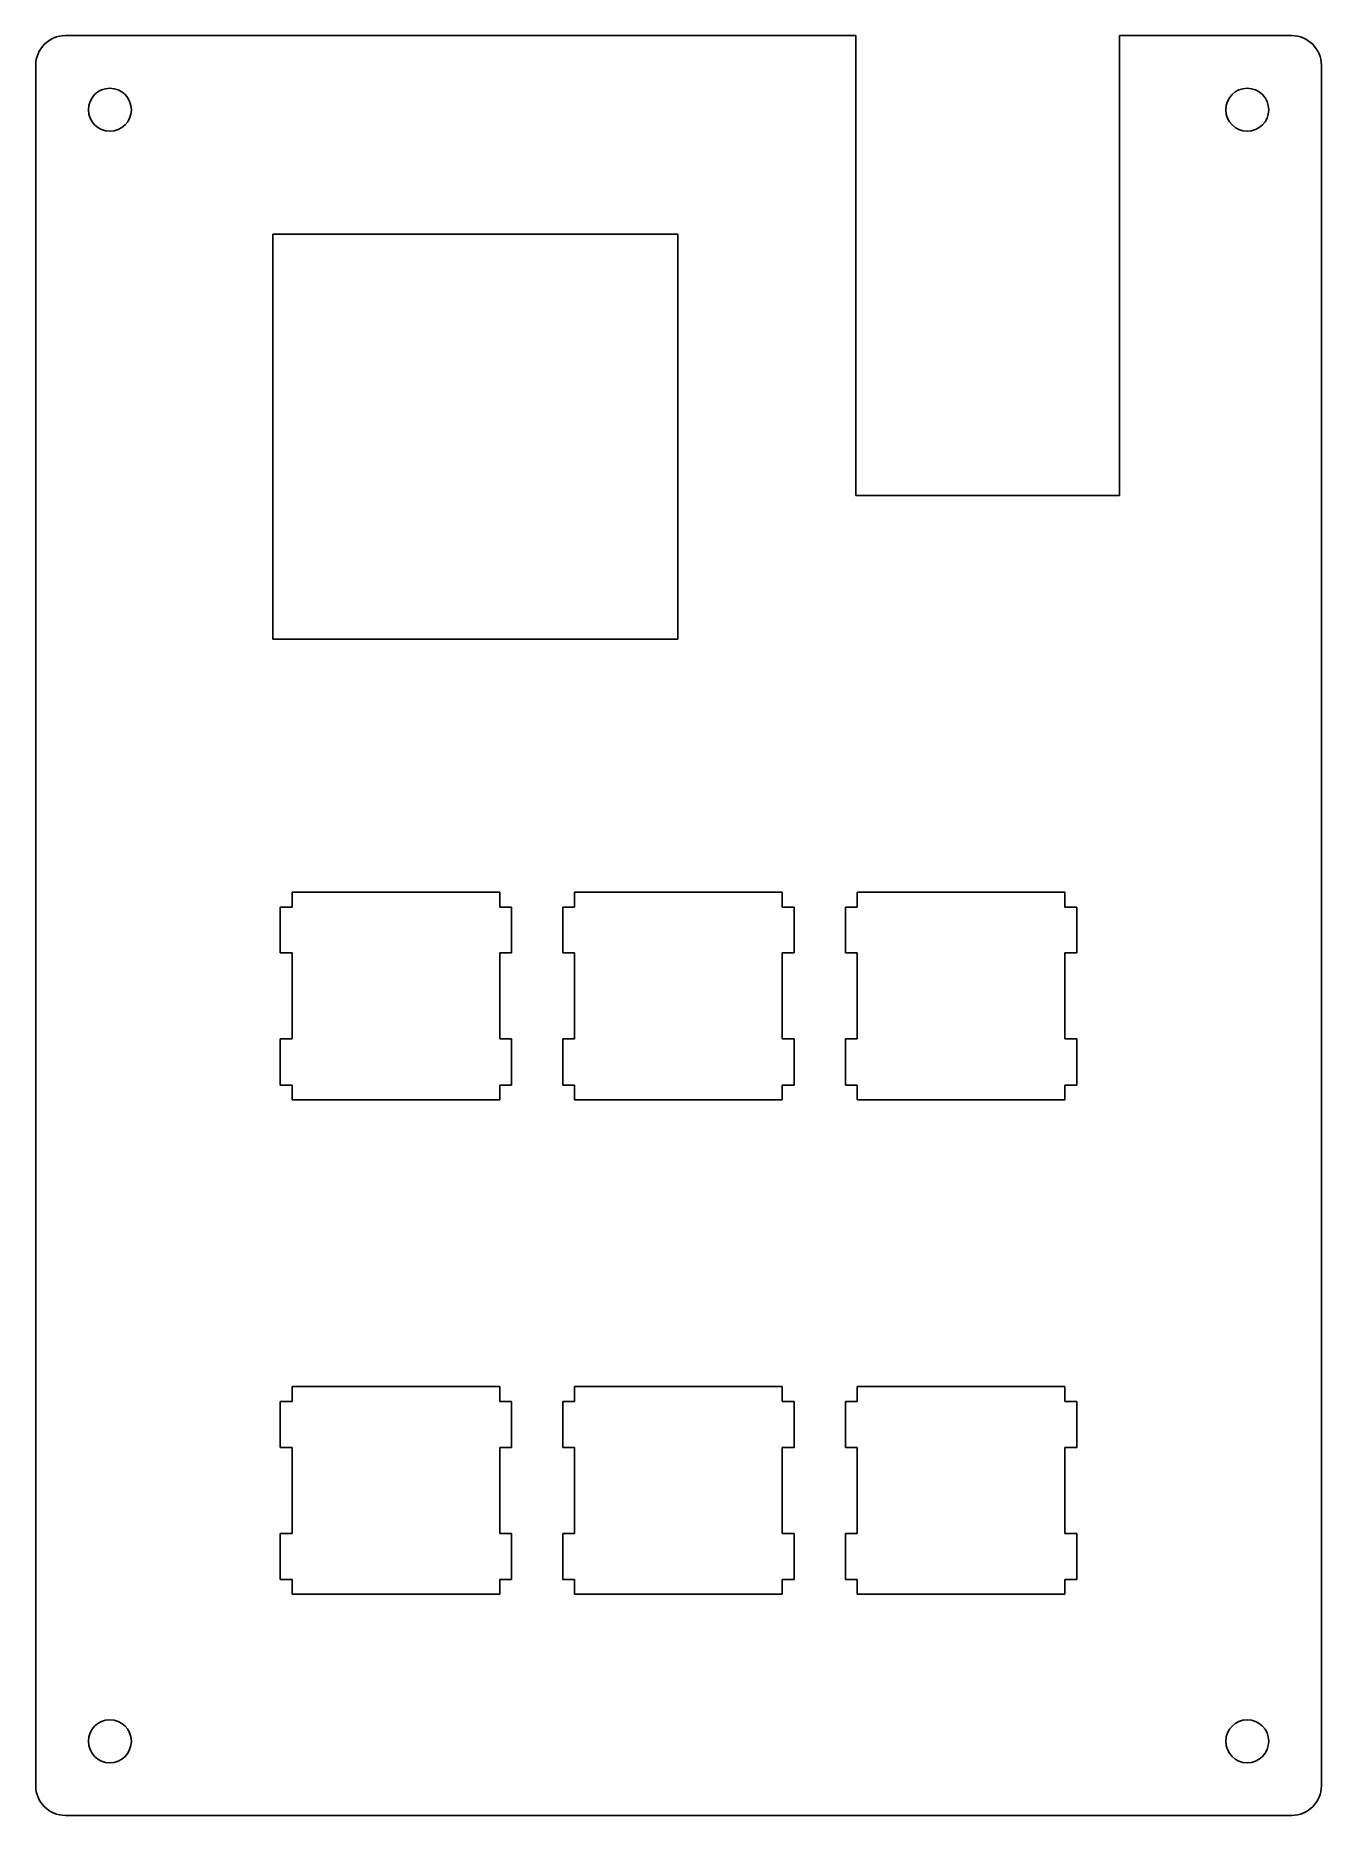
# Model space of a CAD drawing. Extents: x -44 to 42, y -59 to 61.
import ezdxf

# ---------------------------------------------------------------- set-up
doc = ezdxf.new("R2010")
doc.units = 0
doc.layers.add('VISIBLE', color=7, linetype='CONTINUOUS')

msp = doc.modelspace()

# ---------------------------------------------------------------- linework, layer by layer
at = {"layer": 'VISIBLE'}
for p, q in [((-42.27, 61.11), (11.02, 61.11)), ((11.02, 61.11), (11.02, 30.11)), ((28.8, 61.11), (40.4, 61.11)), ((28.8, 61.11), (28.8, 30.11)), ((-44.27, 59.11), (-44.27, -56.89)), ((42.4, 59.11), (42.4, -56.89)), ((-28.29, 47.72), (-28.29, 20.42)), ((-28.29, 47.72), (-0.99, 47.72)), ((-0.99, 47.72), (-0.99, 20.42)), ((28.8, 30.11), (11.02, 30.11)), ((-28.29, 20.42), (-0.99, 20.42)), ((-26.99, 3.36), (-26.99, 2.35)), ((-12.99, 3.36), (-26.99, 3.36)), ((-12.99, 2.35), (-12.99, 3.36)), ((-7.94, 3.36), (-7.94, 2.35)), ((6.06, 3.36), (-7.94, 3.36)), ((6.06, 2.35), (6.06, 3.36)), ((11.11, 3.36), (11.11, 2.35)), ((25.11, 3.36), (11.11, 3.36)), ((25.11, 2.35), (25.11, 3.36)), ((-27.79, 2.35), (-27.79, -0.74)), ((-26.99, 2.35), (-27.79, 2.35)), ((-12.19, 2.35), (-12.99, 2.35)), ((-12.19, -0.74), (-12.19, 2.35)), ((-8.74, 2.35), (-8.74, -0.74)), ((-7.94, 2.35), (-8.74, 2.35)), ((6.86, 2.35), (6.06, 2.35)), ((6.86, -0.74), (6.86, 2.35)), ((10.31, 2.35), (10.31, -0.74)), ((11.11, 2.35), (10.31, 2.35)), ((25.91, 2.35), (25.11, 2.35)), ((25.91, -0.74), (25.91, 2.35)), ((-27.79, -0.74), (-26.99, -0.74)), ((-26.99, -0.74), (-26.99, -6.54)), ((-12.99, -0.74), (-12.19, -0.74)), ((-12.99, -6.54), (-12.99, -0.74)), ((-8.74, -0.74), (-7.94, -0.74)), ((-7.94, -0.74), (-7.94, -6.54)), ((6.06, -0.74), (6.86, -0.74)), ((6.06, -6.54), (6.06, -0.74)), ((10.31, -0.74), (11.11, -0.74)), ((11.11, -0.74), (11.11, -6.54)), ((25.11, -0.74), (25.91, -0.74)), ((25.11, -6.54), (25.11, -0.74)), ((-27.79, -6.54), (-27.79, -9.65)), ((-26.99, -6.54), (-27.79, -6.54)), ((-12.19, -6.54), (-12.99, -6.54)), ((-12.19, -9.65), (-12.19, -6.54)), ((-8.74, -6.54), (-8.74, -9.65)), ((-7.94, -6.54), (-8.74, -6.54)), ((6.86, -6.54), (6.06, -6.54)), ((6.86, -9.65), (6.86, -6.54)), ((10.31, -6.54), (10.31, -9.65)), ((11.11, -6.54), (10.31, -6.54)), ((25.91, -6.54), (25.11, -6.54)), ((25.91, -9.65), (25.91, -6.54)), ((-27.79, -9.65), (-26.99, -9.65)), ((-26.99, -9.65), (-26.99, -10.64)), ((-26.99, -10.64), (-12.99, -10.64)), ((-12.99, -9.65), (-12.19, -9.65)), ((-12.99, -10.64), (-12.99, -9.65)), ((-8.74, -9.65), (-7.94, -9.65)), ((-7.94, -9.65), (-7.94, -10.64)), ((-7.94, -10.64), (6.06, -10.64)), ((6.06, -9.65), (6.86, -9.65)), ((6.06, -10.64), (6.06, -9.65)), ((10.31, -9.65), (11.11, -9.65)), ((11.11, -9.65), (11.11, -10.64)), ((11.11, -10.64), (25.11, -10.64)), ((25.11, -9.65), (25.91, -9.65)), ((25.11, -10.64), (25.11, -9.65)), ((-26.99, -29.98), (-26.99, -30.98)), ((-12.99, -29.98), (-26.99, -29.98)), ((-12.99, -30.98), (-12.99, -29.98)), ((-7.94, -29.98), (-7.94, -30.98)), ((6.06, -29.98), (-7.94, -29.98)), ((6.06, -30.98), (6.06, -29.98)), ((11.11, -29.98), (11.11, -30.98)), ((25.11, -29.98), (11.11, -29.98)), ((25.11, -30.98), (25.11, -29.98)), ((-27.79, -30.98), (-27.79, -34.08)), ((-26.99, -30.98), (-27.79, -30.98)), ((-12.19, -30.98), (-12.99, -30.98)), ((-12.19, -34.08), (-12.19, -30.98)), ((-8.74, -30.98), (-8.74, -34.08)), ((-7.94, -30.98), (-8.74, -30.98)), ((6.86, -30.98), (6.06, -30.98)), ((6.86, -34.08), (6.86, -30.98)), ((10.31, -30.98), (10.31, -34.08)), ((11.11, -30.98), (10.31, -30.98)), ((25.91, -30.98), (25.11, -30.98)), ((25.91, -34.08), (25.91, -30.98)), ((-27.79, -34.08), (-26.99, -34.08)), ((-26.99, -34.08), (-26.99, -39.88)), ((-12.99, -34.08), (-12.19, -34.08)), ((-12.99, -39.88), (-12.99, -34.08)), ((-8.74, -34.08), (-7.94, -34.08)), ((-7.94, -34.08), (-7.94, -39.88)), ((6.06, -34.08), (6.86, -34.08)), ((6.06, -39.88), (6.06, -34.08)), ((10.31, -34.08), (11.11, -34.08)), ((11.11, -34.08), (11.11, -39.88)), ((25.11, -34.08), (25.91, -34.08)), ((25.11, -39.88), (25.11, -34.08)), ((-27.79, -39.88), (-27.79, -42.98)), ((-26.99, -39.88), (-27.79, -39.88)), ((-12.19, -39.88), (-12.99, -39.88)), ((-12.19, -42.98), (-12.19, -39.88)), ((-8.74, -39.88), (-8.74, -42.98)), ((-7.94, -39.88), (-8.74, -39.88)), ((6.86, -39.88), (6.06, -39.88)), ((6.86, -42.98), (6.86, -39.88)), ((10.31, -39.88), (10.31, -42.98)), ((11.11, -39.88), (10.31, -39.88)), ((25.91, -39.88), (25.11, -39.88)), ((25.91, -42.98), (25.91, -39.88)), ((-27.79, -42.98), (-26.99, -42.98)), ((-26.99, -42.98), (-26.99, -43.98)), ((-12.99, -42.98), (-12.19, -42.98)), ((-12.99, -43.98), (-12.99, -42.98)), ((-8.74, -42.98), (-7.94, -42.98)), ((-7.94, -42.98), (-7.94, -43.98)), ((6.06, -42.98), (6.86, -42.98)), ((6.06, -43.98), (6.06, -42.98)), ((10.31, -42.98), (11.11, -42.98)), ((11.11, -42.98), (11.11, -43.98)), ((25.11, -42.98), (25.91, -42.98)), ((25.11, -43.98), (25.11, -42.98)), ((-26.99, -43.98), (-12.99, -43.98)), ((-7.94, -43.98), (6.06, -43.98)), ((11.11, -43.98), (25.11, -43.98)), ((-42.27, -58.89), (40.4, -58.89))]:
    msp.add_line(p, q, dxfattribs=at)
for centre in [(-39.27, 56.11), (37.4, 56.11), (-39.27, -53.89), (37.4, -53.89)]:
    msp.add_circle(centre, 1.45, dxfattribs=at)
for centre, start, end in [((-42.27, 59.11), 90, 180), ((40.4, 59.11), 0, 90), ((-42.27, -56.89), 180, 270), ((40.4, -56.89), 270, 0)]:
    msp.add_arc(centre, 2, start, end, dxfattribs=at)

doc.saveas('drawing.dxf')
